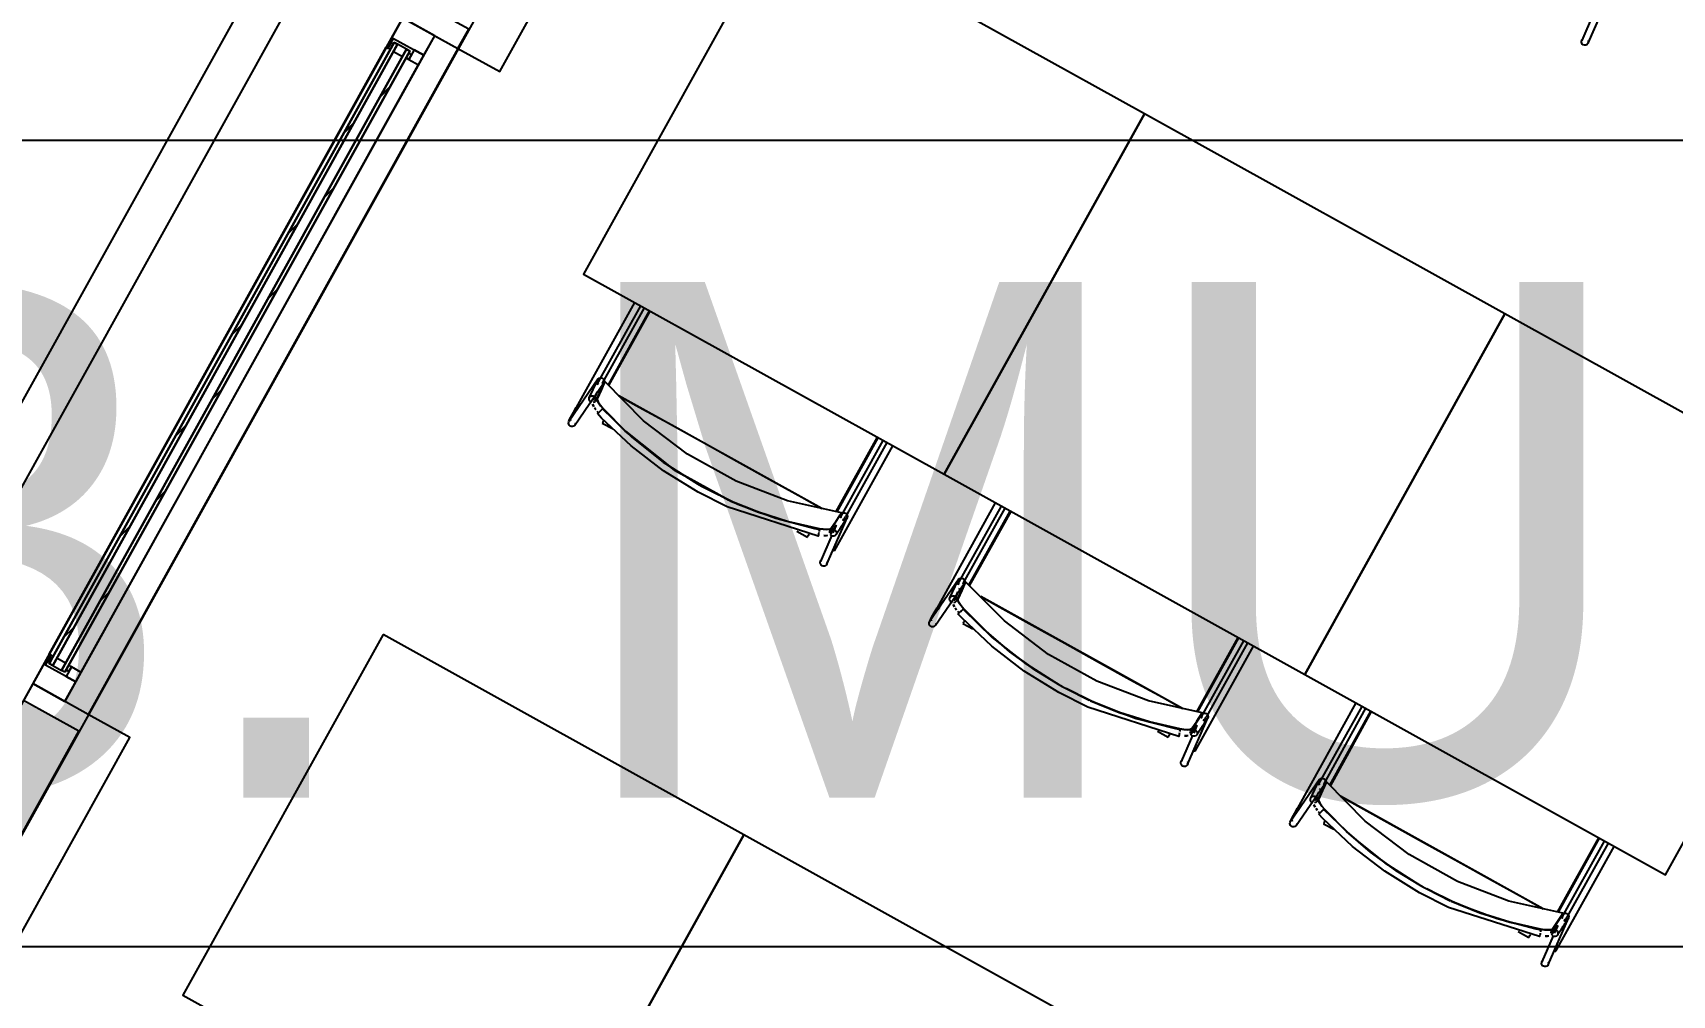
# Model space of a CAD drawing. Header units: metres. Extents: x 2.3 to 42.8, y 0.9 to 31.9.
# Drawn here: x 22.013 to 23.03, y 20.12 to 20.717 of the extents above; entities that cross this region are included whole.
import ezdxf

# ---------------------------------------------------------------- set-up
doc = ezdxf.new("R2010")
doc.units = ezdxf.units.M
for name, color, linetype in [('ARREDI', 9, 'Continuous'), ('INFISSI_VETRATE', 4, 'Continuous'), ('PARETI_STRUTTURE', 7, 'Continuous'), ('PILASTRI_SETTI', 8, 'Continuous'), ('WAYFINDING_RIQUADRI', 7, 'Continuous'), ('WAYFINDING_TESTI', 7, 'Continuous')]:
    doc.layers.add(name, color=color, linetype=linetype)

msp = doc.modelspace()

# ---------------------------------------------------------------- linework, layer by layer
at = {"layer": 'ARREDI'}
for points in [[(25.5648, 26.8977), (21.4984, 19.5741)], [(22.9736, 20.7105), (22.9734, 20.7112), (22.9735, 20.712), (22.9736, 20.7122), (22.9736, 20.7122), (22.9738, 20.7126), (22.9744, 20.7131)], [(22.9776, 20.7122), (22.9777, 20.7114), (22.9776, 20.7107), (22.9776, 20.7105), (22.9776, 20.7105), (22.9773, 20.71), (22.9768, 20.7095), (22.9761, 20.7092), (22.9753, 20.7092), (22.9746, 20.7094), (22.974, 20.7099), (22.9736, 20.7105)], [(22.3698, 20.4984), (22.3953, 20.5444)], [(22.3605, 20.4888), (22.3623, 20.4927), (22.363, 20.4942)], [(22.5078, 20.4093), (22.5111, 20.4142), (22.5144, 20.4191), (22.481, 20.4266), (22.449, 20.4388), (22.419, 20.4555), (22.3917, 20.4762), (22.3677, 20.5005), (22.3653, 20.4952), (22.3628, 20.4898), (22.363, 20.4889), (22.3637, 20.4874), (22.365, 20.4855), (22.3666, 20.4836)], [(22.3639, 20.4989), (22.3633, 20.4994), (22.363, 20.5), (22.3629, 20.5008), (22.363, 20.5015), (22.3632, 20.502), (22.3632, 20.502), (22.3634, 20.5022), (22.364, 20.5026), (22.3647, 20.5029)], [(22.3647, 20.5029), (22.3654, 20.5028), (22.3661, 20.5026), (22.3667, 20.5021), (22.3671, 20.5014), (22.3672, 20.5007), (22.367, 20.4999)], [(22.3659, 20.4991), (22.3677, 20.5005)], [(22.3499, 20.4844), (22.3499, 20.4844)], [(22.3499, 20.4844), (22.35, 20.4844), (22.3502, 20.4843), (22.3506, 20.484)], [(22.3507, 20.484), (22.3512, 20.4837)], [(22.3595, 20.4876), (22.3588, 20.4878), (22.3583, 20.4883), (22.3579, 20.4889), (22.3578, 20.4897), (22.3578, 20.4897), (22.3579, 20.4904), (22.358, 20.4905), (22.3583, 20.491), (22.3589, 20.4915), (22.3596, 20.4917)], [(22.3596, 20.4917), (22.3603, 20.4917), (22.361, 20.4914), (22.3616, 20.4909), (22.362, 20.4903), (22.3621, 20.4896), (22.362, 20.4889), (22.3619, 20.4887), (22.3616, 20.4882), (22.361, 20.4878), (22.3603, 20.4875)], [(22.3608, 20.4849), (22.36, 20.4864)], [(22.36, 20.4864), (22.3607, 20.485)], [(22.3621, 20.483), (22.3613, 20.4842)], [(22.3613, 20.4841), (22.362, 20.4831)], [(22.3666, 20.4836), (22.365, 20.4856), (22.3637, 20.4874), (22.3629, 20.4889), (22.3628, 20.4898)], [(22.363, 20.4807), (22.3632, 20.4809), (22.3636, 20.4812), (22.3641, 20.4816), (22.3647, 20.4821), (22.3652, 20.4826)], [(22.3652, 20.4826), (22.3657, 20.4831), (22.366, 20.4834), (22.3662, 20.4835)], [(22.4446, 20.4269), (22.4109, 20.4456), (22.3803, 20.4698), (22.3666, 20.4836)], [(22.3667, 20.4835), (22.3804, 20.4697), (22.4109, 20.4456), (22.4446, 20.4269)], [(22.3764, 20.4917), (22.3889, 20.4847), (22.4091, 20.4736), (22.4292, 20.4624), (22.4494, 20.4512), (22.4696, 20.4399), (22.4898, 20.4288), (22.5023, 20.4218)], [(22.5023, 20.4218), (22.3764, 20.4917)], [(22.3475, 20.4726), (22.3468, 20.4727), (22.3461, 20.4729), (22.3455, 20.4734), (22.3452, 20.4741), (22.345, 20.4748), (22.3452, 20.4756), (22.3454, 20.476), (22.3454, 20.476), (22.3456, 20.4762), (22.3461, 20.4767), (22.3469, 20.4769)], [(22.3494, 20.4747), (22.3492, 20.474), (22.349, 20.4736), (22.349, 20.4735), (22.3488, 20.4733), (22.3482, 20.4729), (22.3475, 20.4726)], [(22.3636, 20.4812), (22.3629, 20.482)], [(22.363, 20.4807), (22.363, 20.4806)], [(22.3671, 20.4766), (22.3667, 20.476), (22.3664, 20.4754), (22.3662, 20.475), (22.366, 20.4748)], [(22.537, 20.4657), (22.5115, 20.4197)], [(22.4452, 20.4266), (22.463, 20.4194), (22.4815, 20.4136), (22.5005, 20.4093)], [(22.5006, 20.4092), (22.4816, 20.4135), (22.463, 20.4194), (22.4452, 20.4266)], [(22.5114, 20.4115), (22.5106, 20.4103), (22.5073, 20.4054)], [(22.5144, 20.4191), (22.514, 20.4161), (22.5144, 20.4191)], [(22.5142, 20.4182), (22.5148, 20.4187), (22.5155, 20.419), (22.5162, 20.419), (22.5169, 20.4188), (22.5175, 20.4184), (22.5179, 20.4178)], [(22.5179, 20.4178), (22.5181, 20.417), (22.518, 20.4163), (22.5179, 20.4161), (22.5179, 20.416), (22.5177, 20.4156), (22.5172, 20.4151), (22.5165, 20.4148), (22.5157, 20.4148), (22.515, 20.415)], [(22.5935, 20.3742), (22.6191, 20.4202)], [(22.4934, 20.4041), (22.4935, 20.4043), (22.4937, 20.4047), (22.494, 20.4053), (22.4944, 20.4059)], [(22.5004, 20.4068), (22.5002, 20.406), (22.5001, 20.4054), (22.5, 20.4049), (22.5, 20.4046), (22.5, 20.4046), (22.5, 20.4046), (22.5, 20.4048)], [(22.5007, 20.4088), (22.5007, 20.4086), (22.5006, 20.4081), (22.5005, 20.4075)], [(22.5006, 20.4092), (22.503, 20.4089), (22.5053, 20.4088), (22.507, 20.4089), (22.5078, 20.4093)], [(22.5078, 20.4093), (22.5071, 20.4089), (22.5054, 20.4088), (22.5031, 20.4089), (22.5006, 20.4092)], [(22.5057, 20.405), (22.5048, 20.4049), (22.5035, 20.405)], [(22.5035, 20.405), (22.5049, 20.4049)], [(22.5071, 20.4067), (22.5072, 20.4074), (22.5074, 20.4079), (22.5075, 20.408), (22.508, 20.4085), (22.508, 20.4085), (22.5087, 20.4088), (22.5094, 20.4089), (22.5102, 20.4086), (22.5108, 20.4082), (22.5112, 20.4075)], [(22.5112, 20.4075), (22.5114, 20.4068), (22.5113, 20.4061), (22.511, 20.4056), (22.5109, 20.4054), (22.5105, 20.405), (22.5104, 20.4049), (22.5097, 20.4046), (22.509, 20.4046), (22.5083, 20.4048), (22.5077, 20.4053)], [(22.5088, 20.3962), (22.5093, 20.3959)], [(22.5094, 20.3959), (22.5098, 20.3956), (22.5101, 20.3955)], [(22.5101, 20.3955), (22.5101, 20.3955)], [(22.5014, 20.3872), (22.5012, 20.388), (22.5013, 20.3887), (22.5014, 20.3889), (22.5014, 20.3889), (22.5016, 20.3894), (22.5022, 20.3899)], [(22.5053, 20.3889), (22.5055, 20.3882), (22.5054, 20.3874), (22.5053, 20.3872), (22.5053, 20.3872), (22.5051, 20.3868), (22.5045, 20.3863), (22.5038, 20.386), (22.5031, 20.3859), (22.5024, 20.3862), (22.5018, 20.3866), (22.5014, 20.3872)], [(22.5877, 20.3747), (22.5871, 20.3752), (22.5867, 20.3758), (22.5866, 20.3765), (22.5868, 20.3773), (22.587, 20.3777), (22.587, 20.3777), (22.5871, 20.3779), (22.5877, 20.3784), (22.5884, 20.3786)], [(22.7316, 20.285), (22.7349, 20.2899), (22.7382, 20.2949), (22.7048, 20.3024), (22.6728, 20.3146), (22.6428, 20.3312), (22.6155, 20.352), (22.5914, 20.3763), (22.589, 20.3709), (22.5866, 20.3655), (22.5867, 20.3647), (22.5875, 20.3631), (22.5888, 20.3613), (22.5904, 20.3594)], [(22.5874, 20.3714), (22.5878, 20.3723)], [(22.5884, 20.3786), (22.5892, 20.3786), (22.5899, 20.3783), (22.5904, 20.3778), (22.5908, 20.3772), (22.5909, 20.3764), (22.5908, 20.3757)], [(22.5897, 20.3749), (22.5914, 20.3763)], [(22.5833, 20.3633), (22.5826, 20.3636), (22.582, 20.3641), (22.5817, 20.3647), (22.5815, 20.3654), (22.5815, 20.3655), (22.5817, 20.3662), (22.5817, 20.3663), (22.582, 20.3668), (22.5826, 20.3672), (22.5833, 20.3675)], [(22.5833, 20.3675), (22.5841, 20.3675), (22.5848, 20.3672), (22.5854, 20.3667), (22.5857, 20.3661), (22.5858, 20.3653), (22.5857, 20.3646), (22.5857, 20.3645), (22.5853, 20.364), (22.5848, 20.3635), (22.584, 20.3633)], [(22.5845, 20.3607), (22.5837, 20.3622)], [(22.5837, 20.3622), (22.5845, 20.3607)], [(22.5843, 20.3645), (22.586, 20.3684), (22.5867, 20.37)], [(22.5904, 20.3594), (22.5887, 20.3613), (22.5874, 20.3632), (22.5867, 20.3647), (22.5866, 20.3655)], [(22.6008, 20.3671), (22.6127, 20.3605), (22.6328, 20.3494), (22.653, 20.3381), (22.6732, 20.3269), (22.6934, 20.3157), (22.7135, 20.3046), (22.726, 20.2976)], [(22.726, 20.2976), (22.6008, 20.3671)], [(22.5713, 20.3484), (22.5705, 20.3484), (22.5698, 20.3487), (22.5693, 20.3492), (22.5689, 20.3499), (22.5688, 20.3506), (22.5689, 20.3513), (22.5692, 20.3518), (22.5692, 20.3518), (22.5693, 20.352), (22.5699, 20.3524), (22.5706, 20.3527)], [(22.5731, 20.3505), (22.573, 20.3497), (22.5727, 20.3493), (22.5727, 20.3493), (22.5726, 20.3491), (22.572, 20.3486), (22.5713, 20.3484)], [(22.5737, 20.3602), (22.5737, 20.3602), (22.5737, 20.3602), (22.574, 20.36), (22.5744, 20.3598)], [(22.5744, 20.3598), (22.575, 20.3594)], [(22.5858, 20.3588), (22.585, 20.3599)], [(22.585, 20.3599), (22.5858, 20.3589)], [(22.5874, 20.357), (22.5867, 20.3578)], [(22.5868, 20.3564), (22.5867, 20.3564)], [(22.5868, 20.3564), (22.587, 20.3566), (22.5874, 20.357), (22.5879, 20.3574), (22.5884, 20.3579), (22.5889, 20.3584)], [(22.589, 20.3584), (22.5894, 20.3588), (22.5898, 20.3591), (22.5899, 20.3593)], [(22.5908, 20.3524), (22.5905, 20.3517), (22.5902, 20.3512), (22.5899, 20.3507), (22.5898, 20.3505)], [(22.6489, 20.3127), (22.6346, 20.3214), (22.6189, 20.3329), (22.6041, 20.3456), (22.5904, 20.3594)], [(22.5905, 20.3593), (22.6041, 20.3455), (22.6189, 20.3328), (22.6347, 20.3214), (22.6489, 20.3127)], [(22.7608, 20.3415), (22.7353, 20.2955)], [(22.6538, 20.31), (22.668, 20.3028)], [(22.668, 20.3028), (22.6538, 20.31)], [(22.6689, 20.3024), (22.6867, 20.2952), (22.7053, 20.2893), (22.7242, 20.285)], [(22.7244, 20.285), (22.7054, 20.2893), (22.6868, 20.2951), (22.669, 20.3024)], [(22.7382, 20.2948), (22.7377, 20.2919), (22.7382, 20.2948)], [(22.738, 20.294), (22.7385, 20.2945), (22.7392, 20.2948), (22.74, 20.2948), (22.7407, 20.2946), (22.7413, 20.2941), (22.7417, 20.2935)], [(22.7417, 20.2935), (22.7419, 20.2928), (22.7418, 20.292), (22.7417, 20.2918), (22.7417, 20.2918), (22.7414, 20.2914), (22.7409, 20.2909), (22.7402, 20.2906), (22.7395, 20.2905), (22.7387, 20.2908)], [(22.8173, 20.25), (22.8428, 20.296)], [(22.7171, 20.2798), (22.7172, 20.2801), (22.7175, 20.2805), (22.7178, 20.2811), (22.7182, 20.2817)], [(22.7241, 20.2825), (22.724, 20.2818), (22.7239, 20.2812), (22.7238, 20.2807), (22.7237, 20.2804), (22.7237, 20.2803), (22.7237, 20.2804), (22.7238, 20.2806)], [(22.7245, 20.2846), (22.7244, 20.2844), (22.7244, 20.2839), (22.7242, 20.2833)], [(22.7244, 20.285), (22.7268, 20.2846), (22.7291, 20.2845), (22.7308, 20.2847), (22.7316, 20.285)], [(22.7316, 20.285), (22.7308, 20.2847), (22.7292, 20.2845), (22.7269, 20.2846), (22.7244, 20.285)], [(22.7294, 20.2808), (22.7285, 20.2807), (22.7273, 20.2808)], [(22.7273, 20.2808), (22.7286, 20.2807)], [(22.7308, 20.2824), (22.7309, 20.2832), (22.7312, 20.2837), (22.7313, 20.2838), (22.7318, 20.2843), (22.7318, 20.2843), (22.7325, 20.2846), (22.7332, 20.2846), (22.7339, 20.2844), (22.7345, 20.2839), (22.7349, 20.2833)], [(22.7351, 20.2873), (22.7343, 20.2861), (22.731, 20.2812)], [(22.7349, 20.2833), (22.7351, 20.2826), (22.735, 20.2818), (22.7348, 20.2813), (22.7347, 20.2812), (22.7342, 20.2807), (22.7342, 20.2807), (22.7335, 20.2804), (22.7327, 20.2804), (22.732, 20.2806), (22.7314, 20.2811)], [(22.7325, 20.272), (22.7331, 20.2716)], [(22.7331, 20.2716), (22.7335, 20.2714), (22.7338, 20.2713)], [(22.7339, 20.2712), (22.7338, 20.2712)], [(22.7251, 20.263), (22.7249, 20.2637), (22.725, 20.2645), (22.7251, 20.2647), (22.7251, 20.2647), (22.7254, 20.2651), (22.7259, 20.2656)], [(22.7291, 20.2647), (22.7293, 20.2639), (22.7292, 20.2632), (22.7291, 20.263), (22.7291, 20.263), (22.7288, 20.2625), (22.7283, 20.262), (22.7276, 20.2617), (22.7269, 20.2617), (22.7261, 20.2619), (22.7255, 20.2624), (22.7251, 20.263)], [(22.9553, 20.1608), (22.9586, 20.1657), (22.9619, 20.1706), (22.9285, 20.1782), (22.8965, 20.1904), (22.8665, 20.207), (22.8392, 20.2277), (22.8152, 20.2521), (22.8128, 20.2467), (22.8103, 20.2413), (22.8105, 20.2404), (22.8112, 20.2389), (22.8125, 20.237), (22.8141, 20.2352)], [(22.8114, 20.2504), (22.8108, 20.2509), (22.8105, 20.2516), (22.8104, 20.2523), (22.8105, 20.253), (22.8107, 20.2535), (22.8107, 20.2535), (22.8109, 20.2537), (22.8115, 20.2541), (22.8122, 20.2544)], [(22.8122, 20.2544), (22.8129, 20.2544), (22.8136, 20.2541), (22.8142, 20.2536), (22.8146, 20.2529), (22.8147, 20.2522), (22.8145, 20.2515)], [(22.8134, 20.2506), (22.8152, 20.2521)], [(22.807, 20.2391), (22.8063, 20.2393), (22.8058, 20.2398), (22.8054, 20.2405), (22.8053, 20.2412), (22.8053, 20.2413), (22.8054, 20.2419), (22.8055, 20.2421), (22.8058, 20.2425), (22.8064, 20.243), (22.8071, 20.2432)], [(22.8071, 20.2432), (22.8078, 20.2432), (22.8085, 20.2429), (22.8091, 20.2425), (22.8095, 20.2418), (22.8096, 20.2411), (22.8095, 20.2404), (22.8094, 20.2402), (22.8091, 20.2398), (22.8085, 20.2393), (22.8078, 20.2391)], [(22.808, 20.2403), (22.8098, 20.2442), (22.8105, 20.2457)], [(22.8141, 20.2352), (22.8125, 20.2371), (22.8112, 20.239), (22.8104, 20.2404), (22.8103, 20.2413)], [(22.8111, 20.2472), (22.8115, 20.248)], [(22.8239, 20.2432), (22.8365, 20.2363), (22.8566, 20.2251), (22.8767, 20.2139), (22.897, 20.2027), (22.9171, 20.1915), (22.9373, 20.1803), (22.9498, 20.1733)], [(22.9498, 20.1734), (22.8239, 20.2432)], [(22.795, 20.2242), (22.7943, 20.2242), (22.7936, 20.2245), (22.793, 20.225), (22.7927, 20.2256), (22.7925, 20.2264), (22.7927, 20.2271), (22.7929, 20.2275), (22.7929, 20.2275), (22.7931, 20.2277), (22.7937, 20.2282), (22.7944, 20.2284)], [(22.7974, 20.2359), (22.7974, 20.2359), (22.7974, 20.2359), (22.7977, 20.2358), (22.7982, 20.2355)], [(22.7982, 20.2355), (22.7987, 20.2352)], [(22.8075, 20.238), (22.8082, 20.2365)], [(22.8083, 20.2364), (22.8075, 20.2379)], [(22.8096, 20.2345), (22.8088, 20.2357)], [(22.8088, 20.2357), (22.8095, 20.2346)], [(22.8111, 20.2327), (22.8104, 20.2336)], [(22.8105, 20.2322), (22.8107, 20.2324), (22.8111, 20.2327), (22.8116, 20.2332), (22.8122, 20.2337), (22.8127, 20.2342)], [(22.8105, 20.2322), (22.8105, 20.2322)], [(22.8127, 20.2342), (22.8132, 20.2346), (22.8135, 20.2349), (22.8137, 20.235)], [(22.8726, 20.1885), (22.8584, 20.1972), (22.8426, 20.2086), (22.8278, 20.2213), (22.8141, 20.2352)], [(22.8142, 20.235), (22.8279, 20.2212), (22.8427, 20.2086), (22.8584, 20.1971), (22.8726, 20.1885)], [(22.7969, 20.2262), (22.7967, 20.2255), (22.7965, 20.2251), (22.7965, 20.2251), (22.7963, 20.2249), (22.7957, 20.2244), (22.795, 20.2242)], [(22.8146, 20.2282), (22.8142, 20.2275), (22.8139, 20.2269), (22.8137, 20.2265), (22.8136, 20.2263)], [(22.9845, 20.2173), (22.959, 20.1713)], [(22.8776, 20.1857), (22.8921, 20.1784)], [(22.8921, 20.1784), (22.8776, 20.1857)], [(22.8927, 20.1782), (22.9105, 20.1709), (22.929, 20.1651), (22.948, 20.1608)], [(22.9481, 20.1608), (22.9291, 20.1651), (22.9105, 20.1709), (22.8927, 20.1781)], [(22.9619, 20.1706), (22.9615, 20.1676), (22.9619, 20.1706)], [(22.9617, 20.1697), (22.9623, 20.1703), (22.963, 20.1705), (22.9637, 20.1706), (22.9644, 20.1704), (22.965, 20.1699), (22.9655, 20.1693)], [(22.9654, 20.1693), (22.9656, 20.1686), (22.9655, 20.1678), (22.9654, 20.1676), (22.9654, 20.1676), (22.9652, 20.1672), (22.9647, 20.1666), (22.964, 20.1664), (22.9632, 20.1663), (22.9625, 20.1665)], [(22.9409, 20.1556), (22.941, 20.1558), (22.9412, 20.1562), (22.9415, 20.1568), (22.9419, 20.1575)], [(22.9479, 20.1583), (22.9478, 20.1576), (22.9476, 20.1569), (22.9475, 20.1564), (22.9475, 20.1561), (22.9475, 20.1561), (22.9475, 20.1561), (22.9475, 20.1564)], [(22.9482, 20.1603), (22.9482, 20.1601), (22.9481, 20.1597), (22.948, 20.159)], [(22.9481, 20.1608), (22.9505, 20.1604), (22.9528, 20.1603), (22.9545, 20.1604), (22.9553, 20.1608)], [(22.9553, 20.1608), (22.9546, 20.1604), (22.9529, 20.1603), (22.9506, 20.1604), (22.9481, 20.1607)], [(22.9546, 20.1582), (22.9547, 20.1589), (22.9549, 20.1594), (22.955, 20.1596), (22.9555, 20.1601), (22.9555, 20.1601), (22.9562, 20.1603), (22.957, 20.1604), (22.9577, 20.1601), (22.9583, 20.1597), (22.9587, 20.1591)], [(22.9589, 20.1631), (22.9581, 20.1619), (22.9548, 20.157)], [(22.9587, 20.1591), (22.9589, 20.1583), (22.9588, 20.1576), (22.9585, 20.1571), (22.9584, 20.1569), (22.958, 20.1565), (22.9579, 20.1565), (22.9572, 20.1562), (22.9565, 20.1561), (22.9558, 20.1564), (22.9552, 20.1568)], [(22.9532, 20.1565), (22.9523, 20.1565), (22.951, 20.1565)], [(22.9511, 20.1565), (22.9524, 20.1565)], [(22.9563, 20.1477), (22.9569, 20.1474)], [(22.9569, 20.1474), (22.9573, 20.1472), (22.9576, 20.147)], [(22.9489, 20.1388), (22.9487, 20.1395), (22.9488, 20.1402), (22.9489, 20.1405), (22.9489, 20.1405), (22.9491, 20.1409), (22.9497, 20.1414)], [(22.9528, 20.1404), (22.953, 20.1397), (22.9529, 20.139), (22.9528, 20.1387), (22.9528, 20.1387), (22.9526, 20.1383), (22.952, 20.1378), (22.9514, 20.1375), (22.9506, 20.1375), (22.9499, 20.1377), (22.9493, 20.1381), (22.9489, 20.1388)], [(22.9576, 20.147), (22.9576, 20.147)]]:
    msp.add_lwpolyline(points, dxfattribs=at)
for points in [[(22.4785, 20.791), (22.3543, 20.5672), (22.5781, 20.443), (22.7023, 20.6667)], [(22.2553, 20.703), (22.2621, 20.7151), (22.2421, 20.7262), (22.2319, 20.7079), (22.2331, 20.7072), (22.2366, 20.7134)], [(22.2352, 20.7109), (22.2332, 20.7075), (22.2346, 20.7067), (22.2366, 20.7101)], [(22.2366, 20.7053), (22.2421, 20.7022), (22.2446, 20.7067), (22.2391, 20.7098)], [(22.2443, 20.7013), (22.246, 20.7004), (22.2476, 20.7032), (22.2459, 20.7042)], [(22.2553, 20.703), (22.2493, 20.7063), (22.246, 20.7004), (22.252, 20.697)], [(22.7023, 20.6667), (22.5781, 20.443), (22.8018, 20.3187), (22.926, 20.5425)], [(22.926, 20.5425), (22.8018, 20.3187), (23.0256, 20.1945), (23.1498, 20.4182)], [(22.2301, 20.3435), (22.1058, 20.1197), (22.3296, 19.9955), (22.4538, 20.2192)], [(22.0395, 20.3142), (22.0207, 20.3246), (22.0241, 20.3308), (22.0229, 20.3314), (22.0128, 20.3131), (22.0327, 20.302)], [(22.022, 20.3271), (22.0235, 20.3263), (22.0254, 20.3298), (22.024, 20.3305)], [(22.0276, 20.3289), (22.0251, 20.3244), (22.0306, 20.3213), (22.0331, 20.3258)], [(22.035, 20.3244), (22.0334, 20.3216), (22.0351, 20.3206), (22.0367, 20.3235)], [(22.0395, 20.3142), (22.0428, 20.3201), (22.0367, 20.3235), (22.0334, 20.3175)], [(21.5274, 19.3578), (22.0414, 20.2836), (22.007, 20.3027), (21.4929, 19.3769)], [(22.4538, 20.2192), (22.3296, 19.9955), (22.5533, 19.8712), (22.6776, 20.095)]]:
    msp.add_lwpolyline(points, close=True, dxfattribs=at)
at = {"layer": 'INFISSI_VETRATE'}
for points in [[(22.2282, 20.6772), (22.2343, 20.6833)], [(22.2059, 20.6549), (22.212, 20.661)], [(22.1934, 20.6146), (22.1995, 20.6207)], [(22.1712, 20.5923), (22.1772, 20.5984)], [(22.1587, 20.552), (22.1648, 20.5581)], [(22.1364, 20.5297), (22.1425, 20.5358)], [(22.1239, 20.4894), (22.13, 20.4955)], [(22.1016, 20.4671), (22.1077, 20.4732)], [(22.0892, 20.4268), (22.0952, 20.4329)], [(22.0669, 20.4045), (22.073, 20.4106)], [(22.0544, 20.3642), (22.0605, 20.3703)], [(22.0321, 20.3419), (22.0382, 20.348)]]:
    msp.add_lwpolyline(points, dxfattribs=at)
at = {"layer": 'PARETI_STRUTTURE'}
for points in [[(27.0359, 29.4946), (26.8009, 29.0712), (26.5715, 28.6581), (26.0663, 27.7483), (25.7055, 27.0984), (25.5016, 26.7313), (25.1408, 26.0813), (24.2731, 24.5187), (24.0437, 24.1056), (23.759, 23.5927), (23.3981, 22.9428), (22.7559, 21.7862), (22.395, 21.1362), (22.185, 20.7579), (21.9556, 20.3449), (21.4373, 19.4113), (21.0764, 18.7614), (20.5364, 17.7889), (20.1756, 17.139), (19.7671, 16.4034), (19.5378, 15.9903), (18.2075, 13.5945)], [(26.7902, 28.9173), (19.6512, 16.0599)], [(24.3647, 24.4678), (19.6293, 15.9394)], [(22.2765, 20.7071), (22.3024, 20.6928), (22.5124, 21.0711), (22.4866, 21.0854)], [(22.2488, 20.7382), (22.1274, 20.5197)], [(22.9776, 20.7105), (22.9902, 20.7393)], [(22.9807, 20.7285), (22.9736, 20.7122)], [(22.2765, 20.7071), (22.0472, 20.294), (22.0128, 20.3131)], [(22.0229, 20.3314), (22.2319, 20.7079)], [(22.2319, 20.7079), (22.0229, 20.3315)], [(22.0327, 20.3202), (22.2466, 20.7056), (22.2446, 20.7067), (22.0306, 20.3213)], [(22.252, 20.697), (22.2621, 20.7151)], [(22.2621, 20.7151), (22.2765, 20.7071)], [(22.0428, 20.3201), (22.252, 20.697)], [(22.0429, 20.3204), (22.2519, 20.6968)], [(22.3861, 20.5496), (22.3499, 20.4844)], [(22.3627, 20.4985), (22.3899, 20.5475)], [(22.392, 20.5463), (22.366, 20.4995)], [(22.3702, 20.498), (22.3958, 20.5442)], [(22.1274, 20.5197), (22.0061, 20.3011)], [(22.3632, 20.502), (22.3454, 20.476)], [(22.349, 20.4735), (22.3668, 20.4995)], [(22.358, 20.4905), (22.363, 20.5012)], [(22.3669, 20.4993), (22.3669, 20.4992), (22.3668, 20.4991), (22.3667, 20.4989), (22.3667, 20.4988), (22.3666, 20.4987), (22.3666, 20.4986), (22.3665, 20.4985), (22.3665, 20.4984), (22.3664, 20.4982), (22.3664, 20.4981), (22.3663, 20.498), (22.3662, 20.4979), (22.3662, 20.4978), (22.3661, 20.4976), (22.3661, 20.4975), (22.366, 20.4974), (22.366, 20.4973), (22.3659, 20.4972), (22.3658, 20.4971), (22.3658, 20.4969), (22.3657, 20.4968), (22.3657, 20.4967), (22.3656, 20.4966), (22.3656, 20.4965), (22.3655, 20.4963), (22.3655, 20.4962), (22.3654, 20.4961), (22.3653, 20.496), (22.3653, 20.4959), (22.3652, 20.4957), (22.3652, 20.4956), (22.3651, 20.4955), (22.3651, 20.4954), (22.365, 20.4953), (22.365, 20.4951), (22.3649, 20.495), (22.3648, 20.4949), (22.3648, 20.4948), (22.3647, 20.4947), (22.3647, 20.4946), (22.3646, 20.4944), (22.3645, 20.4943), (22.3645, 20.4942), (22.3644, 20.4941), (22.3644, 20.494), (22.3643, 20.4938), (22.3643, 20.4937), (22.3642, 20.4936), (22.3642, 20.4935), (22.3641, 20.4934), (22.364, 20.4933), (22.364, 20.4931), (22.3639, 20.493), (22.3639, 20.4929), (22.3638, 20.4928), (22.3638, 20.4927), (22.3637, 20.4925), (22.3637, 20.4924), (22.3636, 20.4923), (22.3635, 20.4922), (22.3635, 20.4921), (22.3634, 20.492), (22.3634, 20.4918), (22.3633, 20.4917), (22.3633, 20.4916), (22.3632, 20.4915), (22.3631, 20.4914), (22.3631, 20.4912), (22.363, 20.4911), (22.363, 20.491), (22.3629, 20.4909), (22.3629, 20.4908), (22.3628, 20.4906), (22.3628, 20.4905), (22.3627, 20.4904), (22.3626, 20.4903), (22.3626, 20.4902), (22.3625, 20.4901), (22.3625, 20.4899), (22.3624, 20.4898), (22.3624, 20.4897), (22.3623, 20.4896), (22.3623, 20.4895), (22.3622, 20.4893), (22.3621, 20.4892), (22.3621, 20.4891), (22.362, 20.489), (22.362, 20.4889), (22.3619, 20.4887), (22.3619, 20.4887)], [(22.3452, 20.4758), (22.3458, 20.477), (22.3466, 20.4784), (22.3482, 20.4813), (22.3499, 20.4844)], [(22.3623, 20.4927), (22.3614, 20.491)], [(22.3662, 20.4835), (22.3843, 20.466), (22.4039, 20.4505), (22.4251, 20.437), (22.4276, 20.4356)], [(22.4255, 20.4318), (22.404, 20.4451), (22.384, 20.4606), (22.3656, 20.4779), (22.363, 20.4807)], [(22.366, 20.4747), (22.3723, 20.4713)], [(22.5365, 20.466), (22.5109, 20.4199)], [(22.5141, 20.4166), (22.5403, 20.4639)], [(22.5425, 20.4627), (22.5169, 20.4166)], [(22.5101, 20.3955), (22.5463, 20.4606)], [(22.5, 20.4046), (22.4435, 20.4227), (22.4255, 20.4318)], [(22.4276, 20.4356), (22.4501, 20.4245), (22.4736, 20.4158), (22.4978, 20.4094), (22.5007, 20.4088)], [(22.6098, 20.4253), (22.5737, 20.3602)], [(22.5864, 20.3743), (22.6136, 20.4232)], [(22.6158, 20.422), (22.5898, 20.3752)], [(22.5053, 20.3872), (22.5179, 20.416)], [(22.5074, 20.4079), (22.5137, 20.4178)], [(22.5179, 20.4161), (22.5174, 20.4154), (22.5173, 20.4153), (22.5173, 20.4152), (22.5172, 20.4151), (22.5171, 20.415), (22.517, 20.4149), (22.517, 20.4148), (22.5169, 20.4147), (22.5168, 20.4146), (22.5168, 20.4144), (22.5167, 20.4143), (22.5166, 20.4142), (22.5165, 20.4141), (22.5165, 20.414), (22.5164, 20.4139), (22.5163, 20.4138), (22.5163, 20.4137), (22.5162, 20.4136), (22.5161, 20.4134), (22.516, 20.4133), (22.516, 20.4132), (22.5159, 20.4131), (22.5158, 20.413), (22.5158, 20.4129), (22.5157, 20.4128), (22.5156, 20.4127), (22.5155, 20.4126), (22.5155, 20.4125), (22.5154, 20.4124), (22.5153, 20.4122), (22.5153, 20.4121), (22.5152, 20.412), (22.5151, 20.4119), (22.515, 20.4118), (22.515, 20.4117), (22.5149, 20.4116), (22.5148, 20.4115), (22.5148, 20.4114), (22.5147, 20.4112), (22.5146, 20.4111), (22.5146, 20.411), (22.5145, 20.4109), (22.5144, 20.4108), (22.5143, 20.4107), (22.5143, 20.4106), (22.5142, 20.4105), (22.5141, 20.4104), (22.5141, 20.4103), (22.514, 20.4101), (22.5139, 20.41), (22.5138, 20.4099), (22.5138, 20.4098), (22.5137, 20.4097), (22.5136, 20.4096), (22.5136, 20.4095), (22.5135, 20.4094), (22.5134, 20.4093), (22.5133, 20.4091), (22.5133, 20.409), (22.5132, 20.4089), (22.5131, 20.4088), (22.5131, 20.4087), (22.513, 20.4086), (22.5129, 20.4085), (22.5128, 20.4084), (22.5128, 20.4083), (22.5127, 20.4082), (22.5126, 20.408), (22.5126, 20.4079), (22.5125, 20.4078), (22.5124, 20.4077), (22.5123, 20.4076), (22.5123, 20.4075), (22.5122, 20.4074), (22.5121, 20.4073), (22.5121, 20.4072), (22.512, 20.407), (22.5119, 20.4069), (22.5118, 20.4068), (22.5118, 20.4067), (22.5117, 20.4066), (22.5116, 20.4065), (22.5116, 20.4064), (22.5115, 20.4063), (22.5114, 20.4062), (22.5114, 20.4061), (22.5113, 20.4059), (22.5112, 20.4058), (22.5111, 20.4057), (22.5111, 20.4056), (22.511, 20.4055)], [(22.514, 20.4178), (22.5135, 20.4168)], [(22.5168, 20.4164), (22.5153, 20.4138)], [(22.5939, 20.3738), (22.6196, 20.4199)], [(22.4867, 20.4077), (22.4933, 20.404)], [(22.5085, 20.4052), (22.5014, 20.3889)], [(22.511, 20.4109), (22.5091, 20.4067)], [(22.5097, 20.4087), (22.5102, 20.4096)], [(22.587, 20.3777), (22.5692, 20.3518)], [(22.5727, 20.3493), (22.5906, 20.3753)], [(22.5817, 20.3663), (22.5867, 20.3769)], [(22.5907, 20.3751), (22.5906, 20.3749), (22.5906, 20.3748), (22.5905, 20.3747), (22.5904, 20.3746), (22.5904, 20.3745), (22.5903, 20.3744), (22.5903, 20.3742), (22.5902, 20.3741), (22.5902, 20.374), (22.5901, 20.3739), (22.5901, 20.3738), (22.59, 20.3736), (22.5899, 20.3735), (22.5899, 20.3734), (22.5898, 20.3733), (22.5898, 20.3732), (22.5897, 20.3731), (22.5896, 20.3729), (22.5896, 20.3728), (22.5895, 20.3727), (22.5895, 20.3726), (22.5894, 20.3725), (22.5894, 20.3723), (22.5893, 20.3722), (22.5893, 20.3721), (22.5892, 20.372), (22.5891, 20.3719), (22.5891, 20.3717), (22.589, 20.3716), (22.589, 20.3715), (22.5889, 20.3714), (22.5889, 20.3713), (22.5888, 20.3711), (22.5888, 20.371), (22.5887, 20.3709), (22.5886, 20.3708), (22.5886, 20.3707), (22.5885, 20.3706), (22.5885, 20.3704), (22.5884, 20.3703), (22.5884, 20.3702), (22.5883, 20.3701), (22.5882, 20.37), (22.5882, 20.3698), (22.5881, 20.3697), (22.5881, 20.3696), (22.588, 20.3695), (22.588, 20.3694), (22.5879, 20.3693), (22.5879, 20.3691), (22.5878, 20.369), (22.5877, 20.3689), (22.5877, 20.3688), (22.5876, 20.3687), (22.5876, 20.3686), (22.5875, 20.3684), (22.5875, 20.3683), (22.5874, 20.3682), (22.5874, 20.3681), (22.5873, 20.368), (22.5872, 20.3678), (22.5872, 20.3677), (22.5871, 20.3676), (22.5871, 20.3675), (22.587, 20.3674), (22.587, 20.3672), (22.5869, 20.3671), (22.5868, 20.367), (22.5868, 20.3669), (22.5867, 20.3668), (22.5867, 20.3666), (22.5866, 20.3665), (22.5866, 20.3664), (22.5865, 20.3663), (22.5865, 20.3662), (22.5864, 20.3661), (22.5863, 20.3659), (22.5863, 20.3658), (22.5862, 20.3657), (22.5862, 20.3656), (22.5861, 20.3655), (22.5861, 20.3653), (22.586, 20.3652), (22.586, 20.3651), (22.5859, 20.365), (22.5858, 20.3649), (22.5858, 20.3647), (22.5857, 20.3646), (22.5857, 20.3645), (22.5856, 20.3645)], [(22.586, 20.3685), (22.5853, 20.3671)], [(22.569, 20.3515), (22.5696, 20.3527), (22.5703, 20.3542), (22.5719, 20.357), (22.5737, 20.3602)], [(22.6492, 20.3075), (22.6277, 20.3209), (22.6077, 20.3363), (22.5893, 20.3537), (22.5867, 20.3564)], [(22.5898, 20.3505), (22.596, 20.347)], [(22.59, 20.3593), (22.608, 20.3418), (22.6277, 20.3263), (22.6488, 20.3127), (22.6513, 20.3113)], [(22.7603, 20.3418), (22.7347, 20.2956)], [(22.7339, 20.2712), (22.77, 20.3364)], [(22.7378, 20.2924), (22.7641, 20.3397)], [(22.7662, 20.3385), (22.7406, 20.2923)], [(22.0332, 20.3028), (22.0428, 20.3201)], [(22.6513, 20.3113), (22.6738, 20.3003), (22.6973, 20.2915), (22.7216, 20.2852), (22.7245, 20.2846)], [(22.7237, 20.2803), (22.6673, 20.2984), (22.6492, 20.3075)], [(22.8336, 20.3011), (22.7974, 20.2359)], [(21.8455, 19.87), (22.073, 20.2797), (22.0472, 20.294)], [(22.7291, 20.263), (22.7417, 20.2918)], [(22.7312, 20.2837), (22.7375, 20.2935)], [(22.7417, 20.2918), (22.7411, 20.2912), (22.7411, 20.2911), (22.741, 20.291), (22.7409, 20.2909), (22.7409, 20.2908), (22.7408, 20.2906), (22.7407, 20.2905), (22.7406, 20.2904), (22.7406, 20.2903), (22.7405, 20.2902), (22.7404, 20.2901), (22.7404, 20.29), (22.7403, 20.2899), (22.7402, 20.2898), (22.7401, 20.2897), (22.7401, 20.2895), (22.74, 20.2894), (22.7399, 20.2893), (22.7399, 20.2892), (22.7398, 20.2891), (22.7397, 20.289), (22.7397, 20.2889), (22.7396, 20.2888), (22.7395, 20.2887), (22.7394, 20.2886), (22.7394, 20.2884), (22.7393, 20.2883), (22.7392, 20.2882), (22.7392, 20.2881), (22.7391, 20.288), (22.739, 20.2879), (22.7389, 20.2878), (22.7389, 20.2877), (22.7388, 20.2876), (22.7387, 20.2874), (22.7387, 20.2873), (22.7386, 20.2872), (22.7385, 20.2871), (22.7384, 20.287), (22.7384, 20.2869), (22.7383, 20.2868), (22.7382, 20.2867), (22.7382, 20.2866), (22.7381, 20.2865), (22.738, 20.2864), (22.7379, 20.2862), (22.7379, 20.2861), (22.7378, 20.286), (22.7377, 20.2859), (22.7377, 20.2858), (22.7376, 20.2857), (22.7375, 20.2856), (22.7374, 20.2855), (22.7374, 20.2854), (22.7373, 20.2852), (22.7372, 20.2851), (22.7372, 20.285), (22.7371, 20.2849), (22.737, 20.2848), (22.737, 20.2847), (22.7369, 20.2846), (22.7368, 20.2845), (22.7367, 20.2844), (22.7367, 20.2843), (22.7366, 20.2841), (22.7365, 20.284), (22.7365, 20.2839), (22.7364, 20.2838), (22.7363, 20.2837), (22.7362, 20.2836), (22.7362, 20.2835), (22.7361, 20.2834), (22.736, 20.2833), (22.736, 20.2831), (22.7359, 20.283), (22.7358, 20.2829), (22.7358, 20.2828), (22.7357, 20.2827), (22.7356, 20.2826), (22.7355, 20.2825), (22.7355, 20.2824), (22.7354, 20.2823), (22.7353, 20.2822), (22.7353, 20.282), (22.7352, 20.2819), (22.7351, 20.2818), (22.735, 20.2817), (22.735, 20.2816), (22.7349, 20.2815), (22.7348, 20.2814), (22.7348, 20.2813)], [(22.7377, 20.2936), (22.7373, 20.2926)], [(22.7405, 20.2921), (22.7391, 20.2896)], [(22.8102, 20.2501), (22.8374, 20.299)], [(22.8395, 20.2978), (22.8136, 20.251)], [(22.8177, 20.2495), (22.8433, 20.2957)], [(22.7104, 20.2835), (22.7171, 20.2798)], [(22.7322, 20.281), (22.7251, 20.2647)], [(22.7347, 20.2867), (22.7329, 20.2824)], [(22.7334, 20.2845), (22.7339, 20.2854)], [(22.8107, 20.2535), (22.7929, 20.2275)], [(22.7965, 20.2251), (22.8143, 20.251)], [(22.8055, 20.2421), (22.8105, 20.2527)], [(22.8144, 20.2508), (22.8144, 20.2507), (22.8143, 20.2506), (22.8142, 20.2505), (22.8142, 20.2504), (22.8141, 20.2502), (22.8141, 20.2501), (22.814, 20.25), (22.814, 20.2499), (22.8139, 20.2498), (22.8139, 20.2496), (22.8138, 20.2495), (22.8137, 20.2494), (22.8137, 20.2493), (22.8136, 20.2492), (22.8136, 20.249), (22.8135, 20.2489), (22.8135, 20.2488), (22.8134, 20.2487), (22.8133, 20.2486), (22.8133, 20.2485), (22.8132, 20.2483), (22.8132, 20.2482), (22.8131, 20.2481), (22.8131, 20.248), (22.813, 20.2479), (22.813, 20.2477), (22.8129, 20.2476), (22.8128, 20.2475), (22.8128, 20.2474), (22.8127, 20.2473), (22.8127, 20.2471), (22.8126, 20.247), (22.8126, 20.2469), (22.8125, 20.2468), (22.8125, 20.2467), (22.8124, 20.2466), (22.8123, 20.2464), (22.8123, 20.2463), (22.8122, 20.2462), (22.8122, 20.2461), (22.8121, 20.246), (22.8121, 20.2458), (22.812, 20.2457), (22.8119, 20.2456), (22.8119, 20.2455), (22.8118, 20.2454), (22.8118, 20.2453), (22.8117, 20.2451), (22.8117, 20.245), (22.8116, 20.2449), (22.8116, 20.2448), (22.8115, 20.2447), (22.8114, 20.2445), (22.8114, 20.2444), (22.8113, 20.2443), (22.8113, 20.2442), (22.8112, 20.2441), (22.8112, 20.244), (22.8111, 20.2438), (22.8111, 20.2437), (22.811, 20.2436), (22.8109, 20.2435), (22.8109, 20.2434), (22.8108, 20.2432), (22.8108, 20.2431), (22.8107, 20.243), (22.8107, 20.2429), (22.8106, 20.2428), (22.8105, 20.2426), (22.8105, 20.2425), (22.8104, 20.2424), (22.8104, 20.2423), (22.8103, 20.2422), (22.8103, 20.242), (22.8102, 20.2419), (22.8102, 20.2418), (22.8101, 20.2417), (22.81, 20.2416), (22.81, 20.2415), (22.8099, 20.2413), (22.8099, 20.2412), (22.8098, 20.2411), (22.8098, 20.241), (22.8097, 20.2409), (22.8096, 20.2407), (22.8096, 20.2406), (22.8095, 20.2405), (22.8095, 20.2404), (22.8094, 20.2403), (22.8094, 20.2402)], [(22.8098, 20.2442), (22.8089, 20.2426)], [(22.7927, 20.2273), (22.7933, 20.2285), (22.7941, 20.2299), (22.7957, 20.2328), (22.7974, 20.2359)], [(22.873, 20.1833), (22.8515, 20.1967), (22.8315, 20.2121), (22.8131, 20.2294), (22.8105, 20.2322)], [(22.8137, 20.2351), (22.8318, 20.2176), (22.8514, 20.202), (22.8726, 20.1885), (22.8751, 20.1871)], [(22.8135, 20.2262), (22.8198, 20.2228)], [(22.9576, 20.147), (22.9938, 20.2121)], [(22.984, 20.2175), (22.9584, 20.1714)], [(22.9616, 20.1681), (22.9878, 20.2154)], [(22.99, 20.2142), (22.9644, 20.1681)], [(22.9475, 20.1561), (22.891, 20.1742), (22.873, 20.1833)], [(22.8751, 20.1871), (22.8976, 20.176), (22.9211, 20.1673), (22.9453, 20.161), (22.9482, 20.1604)], [(22.9528, 20.1387), (22.9654, 20.1676)], [(22.9549, 20.1594), (22.9612, 20.1693)], [(22.9655, 20.1676), (22.9649, 20.167), (22.9648, 20.1668), (22.9648, 20.1667), (22.9647, 20.1666), (22.9646, 20.1665), (22.9645, 20.1664), (22.9645, 20.1663), (22.9644, 20.1662), (22.9643, 20.1661), (22.9643, 20.166), (22.9642, 20.1659), (22.9641, 20.1658), (22.964, 20.1656), (22.964, 20.1655), (22.9639, 20.1654), (22.9638, 20.1653), (22.9638, 20.1652), (22.9637, 20.1651), (22.9636, 20.165), (22.9635, 20.1649), (22.9635, 20.1648), (22.9634, 20.1646), (22.9633, 20.1645), (22.9633, 20.1644), (22.9632, 20.1643), (22.9631, 20.1642), (22.963, 20.1641), (22.963, 20.164), (22.9629, 20.1639), (22.9628, 20.1638), (22.9628, 20.1637), (22.9627, 20.1635), (22.9626, 20.1634), (22.9625, 20.1633), (22.9625, 20.1632), (22.9624, 20.1631), (22.9623, 20.163), (22.9623, 20.1629), (22.9622, 20.1628), (22.9621, 20.1627), (22.9621, 20.1625), (22.962, 20.1624), (22.9619, 20.1623), (22.9618, 20.1622), (22.9618, 20.1621), (22.9617, 20.162), (22.9616, 20.1619), (22.9616, 20.1618), (22.9615, 20.1617), (22.9614, 20.1616), (22.9613, 20.1614), (22.9613, 20.1613), (22.9612, 20.1612), (22.9611, 20.1611), (22.9611, 20.161), (22.961, 20.1609), (22.9609, 20.1608), (22.9609, 20.1607), (22.9608, 20.1606), (22.9607, 20.1604), (22.9606, 20.1603), (22.9606, 20.1602), (22.9605, 20.1601), (22.9604, 20.16), (22.9604, 20.1599), (22.9603, 20.1598), (22.9602, 20.1597), (22.9601, 20.1596), (22.9601, 20.1595), (22.96, 20.1593), (22.9599, 20.1592), (22.9599, 20.1591), (22.9598, 20.159), (22.9597, 20.1589), (22.9596, 20.1588), (22.9596, 20.1587), (22.9595, 20.1586), (22.9594, 20.1585), (22.9594, 20.1584), (22.9593, 20.1583), (22.9592, 20.1581), (22.9591, 20.158), (22.9591, 20.1579), (22.959, 20.1578), (22.9589, 20.1577), (22.9589, 20.1576), (22.9588, 20.1575), (22.9587, 20.1574), (22.9586, 20.1573), (22.9586, 20.1571), (22.9585, 20.1571)], [(22.9615, 20.1693), (22.961, 20.1683)], [(22.9643, 20.1679), (22.9628, 20.1653)], [(22.9342, 20.1593), (22.9409, 20.1556)], [(22.9585, 20.1625), (22.9566, 20.1582)], [(22.9572, 20.1602), (22.9577, 20.1611)], [(22.956, 20.1567), (22.9489, 20.1405)]]:
    msp.add_lwpolyline(points, dxfattribs=at)
for points in [[(22.2488, 20.7382), (22.2421, 20.7262), (22.2765, 20.7071), (22.2832, 20.7191)], [(22.2421, 20.7262), (22.0128, 20.3131), (22.0327, 20.302), (22.2621, 20.7151)], [(22.2391, 20.7098), (22.0251, 20.3244), (22.023, 20.3255), (22.237, 20.7109)], [(22.237, 20.7109), (22.023, 20.3255), (22.0251, 20.3244), (22.2391, 20.7098)], [(22.0327, 20.3202), (22.0306, 20.3213), (22.2446, 20.7067), (22.2466, 20.7056)], [(21.5274, 19.3578), (22.0414, 20.2836), (22.007, 20.3027), (21.4929, 19.3769)]]:
    msp.add_lwpolyline(points, close=True, dxfattribs=at)
at = {"layer": 'PILASTRI_SETTI'}
msp.add_solid([(21.5274, 19.3578), (22.0414, 20.2836), (21.4929, 19.3769), (22.0066, 20.302)], dxfattribs=at)
at = {"layer": 'WAYFINDING_RIQUADRI'}
msp.add_lwpolyline([(21.7, 20.15), (25.1, 20.15), (25.1, 20.65), (21.7, 20.65)], close=True, dxfattribs=at)

# ---------------------------------------------------------------- texts
at = {"layer": 'WAYFINDING_TESTI', "insert": (23.4, 20.4), "char_height": 0.32, "attachment_point": 5}
msp.add_mtext('LAB. MULTIMEDIALE', dxfattribs=at)

doc.saveas('drawing.dxf')
